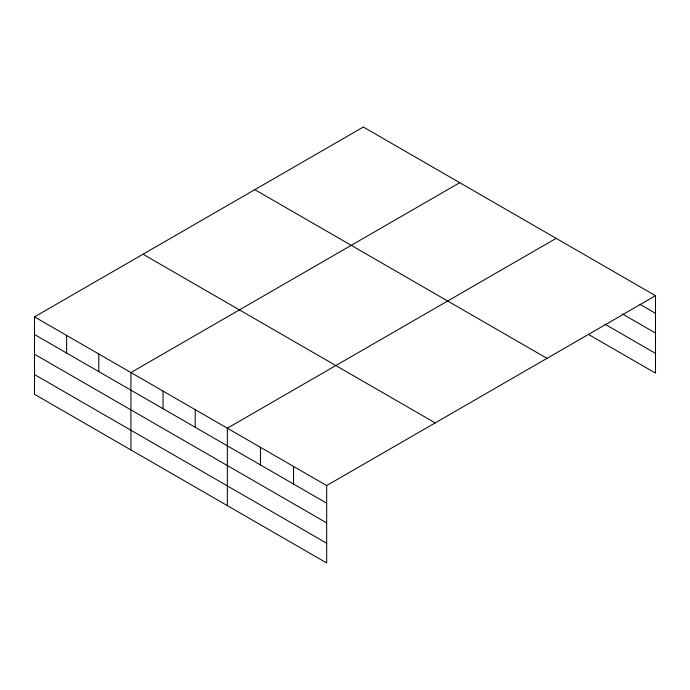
<?xml version="1.0" encoding="UTF-8"?>
<svg xmlns="http://www.w3.org/2000/svg" width="690" height="690" viewBox="0 0 690 690"><rect width="100%" height="100%" fill="white"/><g stroke="black" fill="none" stroke-linecap="round" stroke-linejoin="round"><path stroke-width="1.03" d="M655.5 295.708L363.328 127.029L34.5 316.874L34.5 394.292L326.672 562.971L326.672 485.562L655.5 295.708L655.5 373.126L589.277 334.892M459.747 182.695L130.919 372.54L130.919 449.958M556.157 238.361L227.338 428.205L227.338 505.623M639.863 304.29L655.5 313.32M622.389 313.941L655.5 333.054M604.914 324.179L655.5 353.392M254.817 189.672L546.989 358.36M143.011 254.222L435.183 422.91M34.5 316.874L326.672 485.562M34.5 334.486L326.672 503.165M34.5 354.22L326.672 522.899M34.5 374.549L326.672 543.237M293.561 466.44L293.561 484.052M260.449 447.318L260.449 464.931M195.192 409.653L195.192 427.257M163.056 391.092L163.056 408.704M98.782 353.987L98.782 371.591M66.637 335.426L66.637 353.038"/></g></svg>
